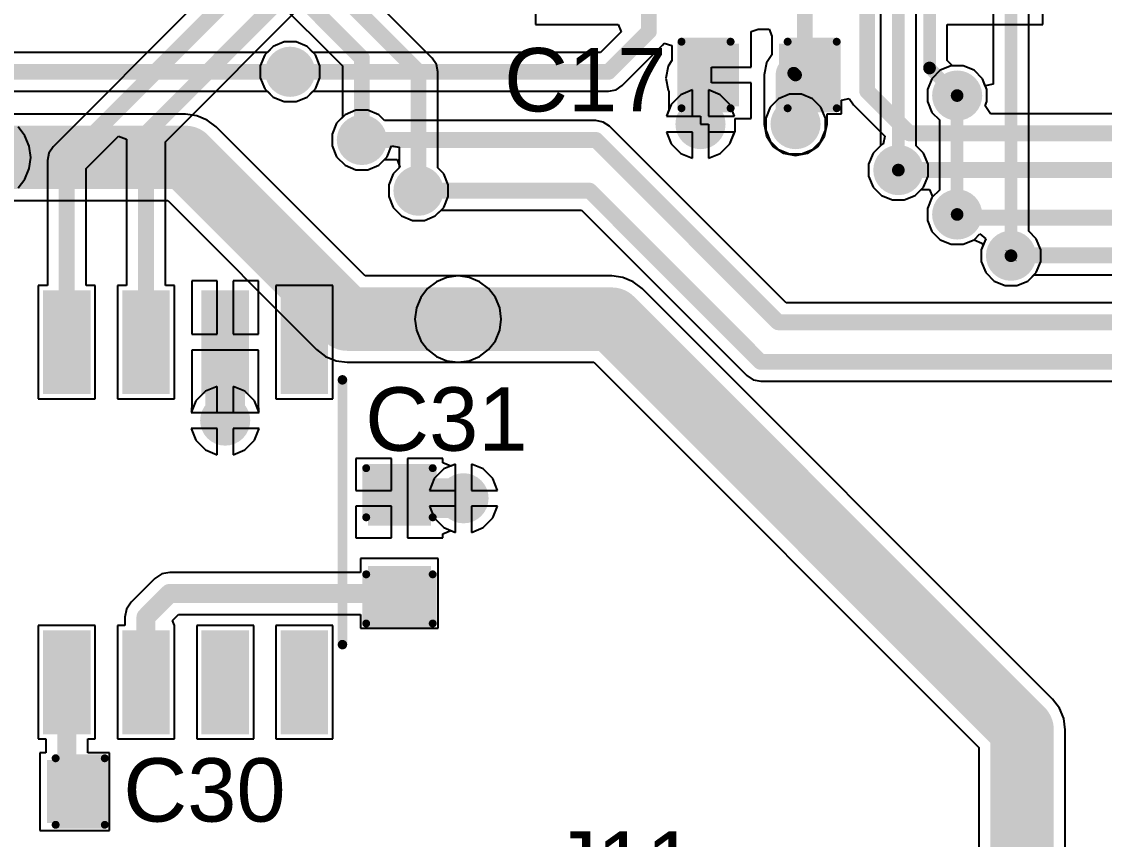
# Model space of a CAD drawing. Header units: millimetres. Extents: x -11 to 156, y -11 to 109.
# Drawn here: x 97.88 to 115.24, y 8.84 to 21.94 of the extents above; entities that cross this region are included whole.
import ezdxf

# ---------------------------------------------------------------- set-up
doc = ezdxf.new("R2010")
doc.units = ezdxf.units.MM
for name, color, linetype in [('BottomLayer', 5, 'Continuous'), ('BottomSolder', 6, 'Continuous'), ('TopLayer', 1, 'Continuous'), ('TopOverlay', 2, 'Continuous'), ('TopPaste', 8, 'Continuous'), ('TopSolder', 216, 'Continuous'), ('ViaHoleLayer', 16, 'Continuous')]:
    doc.layers.add(name, color=color, linetype=linetype)
doc.styles.add('Arial', font='', dxfattribs={"height": 0.2})
doc.styles.get('Arial').set_extended_font_data('Arial')

# ---------------------------------------------------------------- blocks, each defined once
blk = doc.blocks.new('SOP_16_9')
at = {"layer": 'TopLayer'}
for points in [[(-3.456, 4.724), (-1.994, 4.724), (-1.994, 4.166), (-3.456, 4.166)], [(1.994, 4.724), (3.456, 4.724), (3.456, 4.166), (1.994, 4.166)], [(-3.456, 3.454), (-1.994, 3.454), (-1.994, 2.896), (-3.456, 2.896)], [(1.994, 3.454), (3.456, 3.454), (3.456, 2.896), (1.994, 2.896)], [(-3.456, 2.184), (-1.994, 2.184), (-1.994, 1.626), (-3.456, 1.626)], [(1.994, 2.184), (3.456, 2.184), (3.456, 1.626), (1.994, 1.626)], [(-3.456, 0.914), (-1.994, 0.914), (-1.994, 0.356), (-3.456, 0.356)], [(1.994, 0.914), (3.456, 0.914), (3.456, 0.356), (1.994, 0.356)], [(-3.456, -0.356), (-1.994, -0.356), (-1.994, -0.914), (-3.456, -0.914)], [(1.994, -0.356), (3.456, -0.356), (3.456, -0.914), (1.994, -0.914)], [(-3.456, -1.626), (-1.994, -1.626), (-1.994, -2.184), (-3.456, -2.184)], [(1.994, -1.626), (3.456, -1.626), (3.456, -2.184), (1.994, -2.184)], [(-3.456, -2.896), (-1.994, -2.896), (-1.994, -3.454), (-3.456, -3.454)], [(1.994, -2.896), (3.456, -2.896), (3.456, -3.454), (1.994, -3.454)], [(-3.456, -4.166), (-1.994, -4.166), (-1.994, -4.724), (-3.456, -4.724)], [(1.994, -4.166), (3.456, -4.166), (3.456, -4.724), (1.994, -4.724)]]:
    blk.add_hatch(color=1, dxfattribs=at).paths.add_polyline_path(points)
at = {"layer": 'TopPaste'}
for points in [[(-3.456, 4.724), (-1.994, 4.724), (-1.994, 4.166), (-3.456, 4.166)], [(1.994, 4.724), (3.456, 4.724), (3.456, 4.166), (1.994, 4.166)], [(-3.456, 3.454), (-1.994, 3.454), (-1.994, 2.896), (-3.456, 2.896)], [(1.994, 3.454), (3.456, 3.454), (3.456, 2.896), (1.994, 2.896)], [(-3.456, 2.184), (-1.994, 2.184), (-1.994, 1.626), (-3.456, 1.626)], [(1.994, 2.184), (3.456, 2.184), (3.456, 1.626), (1.994, 1.626)], [(-3.456, 0.914), (-1.994, 0.914), (-1.994, 0.356), (-3.456, 0.356)], [(1.994, 0.914), (3.456, 0.914), (3.456, 0.356), (1.994, 0.356)], [(-3.456, -0.356), (-1.994, -0.356), (-1.994, -0.914), (-3.456, -0.914)], [(1.994, -0.356), (3.456, -0.356), (3.456, -0.914), (1.994, -0.914)], [(-3.456, -1.626), (-1.994, -1.626), (-1.994, -2.184), (-3.456, -2.184)], [(1.994, -1.626), (3.456, -1.626), (3.456, -2.184), (1.994, -2.184)], [(-3.456, -2.896), (-1.994, -2.896), (-1.994, -3.454), (-3.456, -3.454)], [(1.994, -2.896), (3.456, -2.896), (3.456, -3.454), (1.994, -3.454)], [(-3.456, -4.166), (-1.994, -4.166), (-1.994, -4.724), (-3.456, -4.724)], [(1.994, -4.166), (3.456, -4.166), (3.456, -4.724), (1.994, -4.724)]]:
    blk.add_hatch(color=8, dxfattribs=at).paths.add_polyline_path(points)
at = {"layer": 'TopSolder'}
for points in [[(-3.557, 4.826), (-1.892, 4.826), (-1.892, 4.064), (-3.557, 4.064)], [(1.892, 4.826), (3.557, 4.826), (3.557, 4.064), (1.892, 4.064)], [(-3.557, 3.556), (-1.892, 3.556), (-1.892, 2.794), (-3.557, 2.794)], [(1.892, 3.556), (3.557, 3.556), (3.557, 2.794), (1.892, 2.794)], [(-3.557, 2.286), (-1.892, 2.286), (-1.892, 1.524), (-3.557, 1.524)], [(1.892, 2.286), (3.557, 2.286), (3.557, 1.524), (1.892, 1.524)], [(-3.557, 1.016), (-1.892, 1.016), (-1.892, 0.254), (-3.557, 0.254)], [(1.892, 1.016), (3.557, 1.016), (3.557, 0.254), (1.892, 0.254)], [(-3.557, -0.254), (-1.892, -0.254), (-1.892, -1.016), (-3.557, -1.016)], [(1.892, -0.254), (3.557, -0.254), (3.557, -1.016), (1.892, -1.016)], [(-3.557, -1.524), (-1.892, -1.524), (-1.892, -2.286), (-3.557, -2.286)], [(1.892, -1.524), (3.557, -1.524), (3.557, -2.286), (1.892, -2.286)], [(-3.557, -2.794), (-1.892, -2.794), (-1.892, -3.556), (-3.557, -3.556)], [(1.892, -2.794), (3.557, -2.794), (3.557, -3.556), (1.892, -3.556)], [(-3.557, -4.064), (-1.892, -4.064), (-1.892, -4.826), (-3.557, -4.826)], [(1.892, -4.064), (3.557, -4.064), (3.557, -4.826), (1.892, -4.826)]]:
    blk.add_hatch(color=216, dxfattribs=at).paths.add_polyline_path(points)
at = {"layer": 'TopOverlay'}
for points, const_width in [([(-2.121, 5.055), (2.121, 5.055)], 0.152), ([(-3.785, 4.572), (-3.658, 4.445)], 0.127), ([(-3.785, 4.572), (-3.785, 4.318)], 0.127), ([(-3.658, 4.445), (-3.785, 4.318)], 0.127), ([(-2.121, -5.055), (2.121, -5.055)], 0.152)]:
    blk.add_lwpolyline(points, dxfattribs=dict(at, const_width=const_width))
for points, const_width in [([(-2.159, 5.055, 1), (-2.083, 5.055, 1)], 0.0762), ([(2.083, 5.055, 1), (2.159, 5.055, 1)], 0.0762), ([(-3.816, 4.572, 1), (-3.753, 4.572, 1)], 0.0635), ([(-3.816, 4.572, 1), (-3.753, 4.572, 1)], 0.0635), ([(-3.816, 4.318, 1), (-3.753, 4.318, 1)], 0.0635), ([(-3.816, 4.318, 1), (-3.753, 4.318, 1)], 0.0635), ([(-3.689, 4.445, 1), (-3.626, 4.445, 1)], 0.0635), ([(-3.689, 4.445, 1), (-3.626, 4.445, 1)], 0.0635), ([(-2.159, -5.055, 1), (-2.083, -5.055, 1)], 0.0762), ([(2.083, -5.055, 1), (2.159, -5.055, 1)], 0.0762)]:
    blk.add_lwpolyline(points, format="xyb", close=True, dxfattribs=dict(at, const_width=const_width))
blk = doc.blocks.new('C___0603_102')
at = {"layer": 'TopLayer'}
for points in [[(-0.381, 0.445), (-0.381, -0.445), (-1.143, -0.445), (-1.143, 0.445)], [(1.143, 0.445), (1.143, -0.445), (0.381, -0.445), (0.381, 0.445)]]:
    blk.add_hatch(color=1, dxfattribs=at).paths.add_polyline_path(points)
at = {"layer": 'TopPaste'}
for points in [[(-0.381, 0.445), (-0.381, -0.445), (-1.143, -0.445), (-1.143, 0.445)], [(1.143, 0.445), (1.143, -0.445), (0.381, -0.445), (0.381, 0.445)]]:
    blk.add_hatch(color=8, dxfattribs=at).paths.add_polyline_path(points)
at = {"layer": 'TopSolder'}
for points in [[(-0.321, 0.504), (-0.321, -0.504), (-1.203, -0.504), (-1.203, 0.504)], [(1.203, 0.504), (1.203, -0.504), (0.321, -0.504), (0.321, 0.504)]]:
    blk.add_hatch(color=216, dxfattribs=at).paths.add_polyline_path(points)
at = {"layer": 'TopOverlay', "const_width": 0.127}
for points in [[(-0.457, 0.533), (-1.245, 0.533)], [(-1.245, -0.533), (-1.245, 0.533)], [(1.245, 0.533), (0.457, 0.533)], [(1.245, -0.533), (1.245, 0.533)], [(-0.457, -0.533), (-1.245, -0.533)], [(1.245, -0.533), (0.457, -0.533)]]:
    blk.add_lwpolyline(points, dxfattribs=at)
at = {"layer": 'TopOverlay', "const_width": 0.0635}
for points in [[(-1.276, 0.533, 1), (-1.213, 0.533, 1)], [(-1.276, 0.533, 1), (-1.213, 0.533, 1)], [(-0.489, 0.533, 1), (-0.425, 0.533, 1)], [(0.425, 0.533, 1), (0.489, 0.533, 1)], [(1.213, 0.533, 1), (1.276, 0.533, 1)], [(1.213, 0.533, 1), (1.276, 0.533, 1)], [(-1.276, -0.533, 1), (-1.213, -0.533, 1)], [(-1.276, -0.533, 1), (-1.213, -0.533, 1)], [(-0.489, -0.533, 1), (-0.425, -0.533, 1)], [(0.425, -0.533, 1), (0.489, -0.533, 1)], [(1.213, -0.533, 1), (1.276, -0.533, 1)], [(1.213, -0.533, 1), (1.276, -0.533, 1)]]:
    blk.add_lwpolyline(points, format="xyb", close=True, dxfattribs=at)
blk = doc.blocks.new('C___0603_103')
at = {"layer": 'TopLayer'}
for points in [[(-0.381, 0.445), (-0.381, -0.445), (-1.143, -0.445), (-1.143, 0.445)], [(1.143, 0.445), (1.143, -0.445), (0.381, -0.445), (0.381, 0.445)]]:
    blk.add_hatch(color=1, dxfattribs=at).paths.add_polyline_path(points)
at = {"layer": 'TopPaste'}
for points in [[(-0.381, 0.445), (-0.381, -0.445), (-1.143, -0.445), (-1.143, 0.445)], [(1.143, 0.445), (1.143, -0.445), (0.381, -0.445), (0.381, 0.445)]]:
    blk.add_hatch(color=8, dxfattribs=at).paths.add_polyline_path(points)
at = {"layer": 'TopSolder'}
for points in [[(-0.321, 0.504), (-0.321, -0.504), (-1.203, -0.504), (-1.203, 0.504)], [(1.203, 0.504), (1.203, -0.504), (0.321, -0.504), (0.321, 0.504)]]:
    blk.add_hatch(color=216, dxfattribs=at).paths.add_polyline_path(points)
at = {"layer": 'TopOverlay', "const_width": 0.127}
for points in [[(-1.245, 0.533), (-0.457, 0.533)], [(-1.245, -0.533), (-1.245, 0.533)], [(0.457, 0.533), (1.245, 0.533)], [(1.245, -0.533), (1.245, 0.533)], [(-1.245, -0.533), (-0.457, -0.533)], [(0.457, -0.533), (1.245, -0.533)]]:
    blk.add_lwpolyline(points, dxfattribs=at)
at = {"layer": 'TopOverlay', "const_width": 0.0635}
for points in [[(-1.276, 0.533, 1), (-1.213, 0.533, 1)], [(-1.276, 0.533, 1), (-1.213, 0.533, 1)], [(-0.489, 0.533, 1), (-0.425, 0.533, 1)], [(0.425, 0.533, 1), (0.489, 0.533, 1)], [(1.213, 0.533, 1), (1.276, 0.533, 1)], [(1.213, 0.533, 1), (1.276, 0.533, 1)], [(-1.276, -0.533, 1), (-1.213, -0.533, 1)], [(-1.276, -0.533, 1), (-1.213, -0.533, 1)], [(-0.489, -0.533, 1), (-0.425, -0.533, 1)], [(0.425, -0.533, 1), (0.489, -0.533, 1)], [(1.213, -0.533, 1), (1.276, -0.533, 1)], [(1.213, -0.533, 1), (1.276, -0.533, 1)]]:
    blk.add_lwpolyline(points, format="xyb", close=True, dxfattribs=at)
blk = doc.blocks.new('C___0603_112')
at = {"layer": 'TopLayer'}
for points in [[(-0.381, 0.445), (-0.381, -0.445), (-1.143, -0.445), (-1.143, 0.445)], [(1.143, 0.445), (1.143, -0.445), (0.381, -0.445), (0.381, 0.445)]]:
    blk.add_hatch(color=1, dxfattribs=at).paths.add_polyline_path(points)
at = {"layer": 'TopPaste'}
for points in [[(-0.381, 0.445), (-0.381, -0.445), (-1.143, -0.445), (-1.143, 0.445)], [(1.143, 0.445), (1.143, -0.445), (0.381, -0.445), (0.381, 0.445)]]:
    blk.add_hatch(color=8, dxfattribs=at).paths.add_polyline_path(points)
at = {"layer": 'TopSolder'}
for points in [[(-0.321, 0.504), (-0.321, -0.504), (-1.203, -0.504), (-1.203, 0.504)], [(1.203, 0.504), (1.203, -0.504), (0.321, -0.504), (0.321, 0.504)]]:
    blk.add_hatch(color=216, dxfattribs=at).paths.add_polyline_path(points)
at = {"layer": 'TopOverlay', "const_width": 0.127}
for points in [[(-1.245, 0.533), (-0.457, 0.533)], [(-1.245, -0.533), (-1.245, 0.533)], [(0.457, 0.533), (1.245, 0.533)], [(1.245, -0.533), (1.245, 0.533)], [(-1.245, -0.533), (-0.457, -0.533)], [(0.457, -0.533), (1.245, -0.533)]]:
    blk.add_lwpolyline(points, dxfattribs=at)
at = {"layer": 'TopOverlay', "const_width": 0.0635}
for points in [[(-1.276, 0.533, 1), (-1.213, 0.533, 1)], [(-1.276, 0.533, 1), (-1.213, 0.533, 1)], [(-0.489, 0.533, 1), (-0.425, 0.533, 1)], [(0.425, 0.533, 1), (0.489, 0.533, 1)], [(1.213, 0.533, 1), (1.276, 0.533, 1)], [(1.213, 0.533, 1), (1.276, 0.533, 1)], [(-1.276, -0.533, 1), (-1.213, -0.533, 1)], [(-1.276, -0.533, 1), (-1.213, -0.533, 1)], [(-0.489, -0.533, 1), (-0.425, -0.533, 1)], [(0.425, -0.533, 1), (0.489, -0.533, 1)], [(1.213, -0.533, 1), (1.276, -0.533, 1)], [(1.213, -0.533, 1), (1.276, -0.533, 1)]]:
    blk.add_lwpolyline(points, format="xyb", close=True, dxfattribs=at)

msp = doc.modelspace()

# ---------------------------------------------------------------- hatches: boundary and pattern name
at = {"layer": 'BottomLayer'}
h = msp.add_hatch(color=5, dxfattribs=at)
edge = h.paths.add_edge_path()
edge.add_arc((102.184, 21.133), 0.3, 0, 360)
h = msp.add_hatch(color=5, dxfattribs=at)
edge = h.paths.add_edge_path()
edge.add_arc((112.878, 20.752), 0.3, 0, 360)
h = msp.add_hatch(color=5, dxfattribs=at)
edge = h.paths.add_edge_path()
edge.add_arc((108.763, 20.295), 0.3, 0, 360)
h = msp.add_hatch(color=5, dxfattribs=at)
edge = h.paths.add_edge_path()
edge.add_arc((110.287, 20.295), 0.3, 0, 360)
h = msp.add_hatch(color=5, dxfattribs=at)
edge = h.paths.add_edge_path()
edge.add_arc((103.334, 20.041), 0.3, 0, 360)
h = msp.add_hatch(color=5, dxfattribs=at)
edge = h.paths.add_edge_path()
edge.add_arc((111.935, 19.558), 0.3, 0, 360)
h = msp.add_hatch(color=5, dxfattribs=at)
edge = h.paths.add_edge_path()
edge.add_arc((104.242, 19.228), 0.3, 0, 360)
h = msp.add_hatch(color=5, dxfattribs=at)
edge = h.paths.add_edge_path()
edge.add_arc((112.878, 18.847), 0.3, 0, 360)
h = msp.add_hatch(color=5, dxfattribs=at)
edge = h.paths.add_edge_path()
edge.add_arc((113.741, 18.186), 0.3, 0, 360)
h = msp.add_hatch(color=5, dxfattribs=at)
edge = h.paths.add_edge_path()
edge.add_arc((104.877, 17.17), 0.3, 0, 360)
h = msp.add_hatch(color=5, dxfattribs=at)
edge = h.paths.add_edge_path()
edge.add_arc((101.143, 15.545), 0.3, 0, 360)
h = msp.add_hatch(color=5, dxfattribs=at)
edge = h.paths.add_edge_path()
edge.add_arc((104.964, 14.3), 0.3, 0, 360)
at = {"layer": 'BottomSolder'}
h = msp.add_hatch(color=6, dxfattribs=at)
edge = h.paths.add_edge_path()
edge.add_arc((102.184, 21.133), 0.402, 0, 360)
h = msp.add_hatch(color=6, dxfattribs=at)
edge = h.paths.add_edge_path()
edge.add_arc((112.878, 20.752), 0.402, 0, 360)
h = msp.add_hatch(color=6, dxfattribs=at)
edge = h.paths.add_edge_path()
edge.add_arc((108.763, 20.295), 0.402, 0, 360)
h = msp.add_hatch(color=6, dxfattribs=at)
edge = h.paths.add_edge_path()
edge.add_arc((110.287, 20.295), 0.402, 0, 360)
h = msp.add_hatch(color=6, dxfattribs=at)
edge = h.paths.add_edge_path()
edge.add_arc((103.334, 20.041), 0.402, 0, 360)
h = msp.add_hatch(color=6, dxfattribs=at)
edge = h.paths.add_edge_path()
edge.add_arc((111.935, 19.558), 0.402, 0, 360)
h = msp.add_hatch(color=6, dxfattribs=at)
edge = h.paths.add_edge_path()
edge.add_arc((104.242, 19.228), 0.402, 0, 360)
h = msp.add_hatch(color=6, dxfattribs=at)
edge = h.paths.add_edge_path()
edge.add_arc((112.878, 18.847), 0.402, 0, 360)
h = msp.add_hatch(color=6, dxfattribs=at)
edge = h.paths.add_edge_path()
edge.add_arc((113.741, 18.186), 0.402, 0, 360)
h = msp.add_hatch(color=6, dxfattribs=at)
edge = h.paths.add_edge_path()
edge.add_arc((104.877, 17.17), 0.402, 0, 360)
h = msp.add_hatch(color=6, dxfattribs=at)
edge = h.paths.add_edge_path()
edge.add_arc((101.143, 15.545), 0.402, 0, 360)
h = msp.add_hatch(color=6, dxfattribs=at)
edge = h.paths.add_edge_path()
edge.add_arc((104.964, 14.3), 0.402, 0, 360)
at = {"layer": 'TopLayer'}
h = msp.add_hatch(color=1, dxfattribs=at)
edge = h.paths.add_edge_path()
edge.add_arc((102.184, 21.133), 0.3, 0, 360)
h = msp.add_hatch(color=1, dxfattribs=at)
edge = h.paths.add_edge_path()
edge.add_arc((112.878, 20.752), 0.3, 0, 360)
h = msp.add_hatch(color=1, dxfattribs=at)
edge = h.paths.add_edge_path()
edge.add_arc((108.763, 20.295), 0.3, 0, 360)
h = msp.add_hatch(color=1, dxfattribs=at)
edge = h.paths.add_edge_path()
edge.add_arc((110.287, 20.295), 0.3, 0, 360)
h = msp.add_hatch(color=1, dxfattribs=at)
edge = h.paths.add_edge_path()
edge.add_arc((103.334, 20.041), 0.3, 0, 360)
h = msp.add_hatch(color=1, dxfattribs=at)
edge = h.paths.add_edge_path()
edge.add_arc((111.935, 19.558), 0.3, 0, 360)
h = msp.add_hatch(color=1, dxfattribs=at)
edge = h.paths.add_edge_path()
edge.add_arc((104.242, 19.228), 0.3, 0, 360)
h = msp.add_hatch(color=1, dxfattribs=at)
edge = h.paths.add_edge_path()
edge.add_arc((112.878, 18.847), 0.3, 0, 360)
h = msp.add_hatch(color=1, dxfattribs=at)
edge = h.paths.add_edge_path()
edge.add_arc((113.741, 18.186), 0.3, 0, 360)
h = msp.add_hatch(color=1, dxfattribs=at)
edge = h.paths.add_edge_path()
edge.add_arc((104.877, 17.17), 0.3, 0, 360)
h = msp.add_hatch(color=1, dxfattribs=at)
edge = h.paths.add_edge_path()
edge.add_arc((101.143, 15.545), 0.3, 0, 360)
h = msp.add_hatch(color=1, dxfattribs=at)
edge = h.paths.add_edge_path()
edge.add_arc((104.964, 14.3), 0.3, 0, 360)
at = {"layer": 'TopSolder'}
h = msp.add_hatch(color=216, dxfattribs=at)
edge = h.paths.add_edge_path()
edge.add_arc((102.184, 21.133), 0.402, 0, 360)
h = msp.add_hatch(color=216, dxfattribs=at)
edge = h.paths.add_edge_path()
edge.add_arc((112.878, 20.752), 0.402, 0, 360)
h = msp.add_hatch(color=216, dxfattribs=at)
edge = h.paths.add_edge_path()
edge.add_arc((108.763, 20.295), 0.402, 0, 360)
h = msp.add_hatch(color=216, dxfattribs=at)
edge = h.paths.add_edge_path()
edge.add_arc((110.287, 20.295), 0.402, 0, 360)
h = msp.add_hatch(color=216, dxfattribs=at)
edge = h.paths.add_edge_path()
edge.add_arc((103.334, 20.041), 0.402, 0, 360)
h = msp.add_hatch(color=216, dxfattribs=at)
edge = h.paths.add_edge_path()
edge.add_arc((111.935, 19.558), 0.402, 0, 360)
h = msp.add_hatch(color=216, dxfattribs=at)
edge = h.paths.add_edge_path()
edge.add_arc((104.242, 19.228), 0.402, 0, 360)
h = msp.add_hatch(color=216, dxfattribs=at)
edge = h.paths.add_edge_path()
edge.add_arc((112.878, 18.847), 0.402, 0, 360)
h = msp.add_hatch(color=216, dxfattribs=at)
edge = h.paths.add_edge_path()
edge.add_arc((113.741, 18.186), 0.402, 0, 360)
h = msp.add_hatch(color=216, dxfattribs=at)
edge = h.paths.add_edge_path()
edge.add_arc((104.877, 17.17), 0.402, 0, 360)
h = msp.add_hatch(color=216, dxfattribs=at)
edge = h.paths.add_edge_path()
edge.add_arc((101.143, 15.545), 0.402, 0, 360)
h = msp.add_hatch(color=216, dxfattribs=at)
edge = h.paths.add_edge_path()
edge.add_arc((104.964, 14.3), 0.402, 0, 360)
at = {"layer": 'ViaHoleLayer'}
h = msp.add_hatch(color=16, dxfattribs=at)
edge = h.paths.add_edge_path()
edge.add_arc((102.184, 21.133), 0.15, 0, 360)
h = msp.add_hatch(color=16, dxfattribs=at)
edge = h.paths.add_edge_path()
edge.add_arc((112.878, 20.752), 0.15, 0, 360)
h = msp.add_hatch(color=16, dxfattribs=at)
edge = h.paths.add_edge_path()
edge.add_arc((108.763, 20.295), 0.15, 0, 360)
h = msp.add_hatch(color=16, dxfattribs=at)
edge = h.paths.add_edge_path()
edge.add_arc((110.287, 20.295), 0.15, 0, 360)
h = msp.add_hatch(color=16, dxfattribs=at)
edge = h.paths.add_edge_path()
edge.add_arc((103.334, 20.041), 0.15, 0, 360)
h = msp.add_hatch(color=16, dxfattribs=at)
edge = h.paths.add_edge_path()
edge.add_arc((111.935, 19.558), 0.15, 0, 360)
h = msp.add_hatch(color=16, dxfattribs=at)
edge = h.paths.add_edge_path()
edge.add_arc((104.242, 19.228), 0.15, 0, 360)
h = msp.add_hatch(color=16, dxfattribs=at)
edge = h.paths.add_edge_path()
edge.add_arc((112.878, 18.847), 0.15, 0, 360)
h = msp.add_hatch(color=16, dxfattribs=at)
edge = h.paths.add_edge_path()
edge.add_arc((113.741, 18.186), 0.15, 0, 360)
h = msp.add_hatch(color=16, dxfattribs=at)
edge = h.paths.add_edge_path()
edge.add_arc((104.877, 17.17), 0.15, 0, 360)
h = msp.add_hatch(color=16, dxfattribs=at)
edge = h.paths.add_edge_path()
edge.add_arc((101.143, 15.545), 0.15, 0, 360)
h = msp.add_hatch(color=16, dxfattribs=at)
edge = h.paths.add_edge_path()
edge.add_arc((104.964, 14.3), 0.15, 0, 360)

# ---------------------------------------------------------------- linework, layer by layer
at = {"layer": 'BottomLayer'}
for p, q in [((104.461, 21.353), (102.048, 23.766)), ((111.65, 23.711), (111.65, 19.949)), ((112.22, 19.949), (112.22, 23.711)), ((113.456, 23.178), (113.456, 20.935)), ((101.751, 22.498), (103.023, 21.226)), ((114.026, 18.577), (114.026, 22.482)), ((101.914, 21.538), (101.819, 21.444)), ((102.089, 21.611), (101.914, 21.538)), ((102.279, 21.611), (102.089, 21.611)), ((102.455, 21.538), (102.279, 21.611)), ((102.589, 21.403), (102.455, 21.538)), ((101.819, 21.444), (97.698, 21.444)), ((102.662, 21.228), (102.589, 21.403)), ((104.529, 21.252), (104.461, 21.353)), ((102.662, 21.038), (102.662, 21.228)), ((103.023, 21.226), (103.023, 20.406)), ((104.552, 21.133), (104.529, 21.252)), ((112.783, 21.23), (112.607, 21.157)), ((112.973, 21.23), (112.783, 21.23)), ((113.148, 21.157), (112.973, 21.23)), ((102.589, 20.862), (102.662, 21.038)), ((104.552, 19.593), (104.552, 21.133)), ((112.473, 21.022), (112.4, 20.847)), ((112.607, 21.157), (112.473, 21.022)), ((113.283, 21.022), (113.148, 21.157)), ((113.329, 20.91), (113.283, 21.022)), ((102.455, 20.728), (102.589, 20.862)), ((108.636, 20.842), (108.449, 20.764)), ((108.636, 20.422), (108.636, 20.842)), ((109.077, 20.764), (108.89, 20.842)), ((108.89, 20.842), (108.89, 20.422)), ((112.4, 20.847), (112.4, 20.657)), ((113.456, 20.935), (113.329, 20.91)), ((97.698, 20.822), (101.819, 20.822)), ((101.819, 20.822), (101.914, 20.728)), ((101.914, 20.728), (102.089, 20.655)), ((102.279, 20.655), (102.455, 20.728)), ((108.449, 20.764), (108.293, 20.608)), ((109.232, 20.608), (109.077, 20.764)), ((110.016, 20.7), (109.882, 20.565)), ((110.192, 20.772), (110.016, 20.7)), ((110.382, 20.772), (110.192, 20.772)), ((110.557, 20.7), (110.382, 20.772)), ((110.692, 20.565), (110.557, 20.7)), ((112.4, 20.657), (112.473, 20.481)), ((102.089, 20.655), (102.279, 20.655)), ((108.293, 20.608), (108.216, 20.422)), ((109.31, 20.422), (109.232, 20.608)), ((109.882, 20.565), (109.809, 20.39)), ((110.765, 20.39), (110.692, 20.565)), ((100.508, 20.453), (97.333, 20.453)), ((100.687, 20.429), (100.508, 20.453)), ((100.854, 20.36), (100.687, 20.429)), ((100.997, 20.25), (100.854, 20.36)), ((102.929, 20.311), (102.856, 20.136)), ((103.023, 20.406), (102.929, 20.311)), ((108.216, 20.422), (108.636, 20.422)), ((108.89, 20.422), (109.31, 20.422)), ((109.809, 20.39), (109.809, 20.2)), ((110.765, 20.2), (110.765, 20.39)), ((112.473, 20.481), (112.593, 20.361)), ((112.593, 20.361), (112.593, 19.238)), ((103.385, 17.862), (100.997, 20.25)), ((102.856, 20.136), (102.856, 19.946)), ((108.636, 20.168), (108.216, 20.168)), ((108.216, 20.168), (108.293, 19.981)), ((108.636, 19.748), (108.636, 20.168)), ((109.31, 20.168), (108.89, 20.168)), ((108.89, 20.168), (108.89, 19.748)), ((109.232, 19.981), (109.31, 20.168)), ((109.809, 20.2), (109.882, 20.024)), ((110.692, 20.024), (110.765, 20.2)), ((108.293, 19.981), (108.449, 19.825)), ((109.077, 19.825), (109.232, 19.981)), ((109.882, 20.024), (110.016, 19.89)), ((110.557, 19.89), (110.692, 20.024)), ((102.856, 19.946), (102.929, 19.77)), ((103.739, 19.77), (103.812, 19.946)), ((103.812, 19.946), (103.931, 19.926)), ((103.931, 19.926), (103.931, 19.593)), ((108.449, 19.825), (108.636, 19.748)), ((108.89, 19.748), (109.077, 19.825)), ((110.016, 19.89), (110.192, 19.817)), ((110.192, 19.817), (110.382, 19.817)), ((110.382, 19.817), (110.557, 19.89)), ((111.53, 19.829), (111.457, 19.653)), ((111.65, 19.949), (111.53, 19.829)), ((112.34, 19.829), (112.22, 19.949)), ((112.413, 19.653), (112.34, 19.829)), ((102.929, 19.77), (103.064, 19.636)), ((103.064, 19.636), (103.239, 19.563)), ((103.429, 19.563), (103.605, 19.636)), ((103.605, 19.636), (103.739, 19.77)), ((111.457, 19.653), (111.457, 19.463)), ((112.413, 19.463), (112.413, 19.653)), ((103.239, 19.563), (103.429, 19.563)), ((103.837, 19.498), (103.764, 19.323)), ((103.931, 19.593), (103.837, 19.498)), ((104.647, 19.498), (104.552, 19.593)), ((104.719, 19.323), (104.647, 19.498)), ((111.457, 19.463), (111.53, 19.287)), ((112.34, 19.287), (112.413, 19.463)), ((103.764, 19.323), (103.764, 19.133)), ((104.719, 19.133), (104.719, 19.323)), ((111.53, 19.287), (111.665, 19.153)), ((112.206, 19.153), (112.34, 19.287)), ((103.764, 19.133), (103.837, 18.957)), ((104.647, 18.957), (104.719, 19.133)), ((111.665, 19.153), (111.84, 19.08)), ((112.03, 19.08), (112.206, 19.153)), ((112.473, 19.117), (112.4, 18.942)), ((112.593, 19.238), (112.473, 19.117)), ((97.333, 19.069), (100.221, 19.069)), ((100.221, 19.069), (102.609, 16.681)), ((103.837, 18.957), (103.971, 18.823)), ((104.512, 18.823), (104.647, 18.957)), ((111.84, 19.08), (112.03, 19.08)), ((112.4, 18.942), (112.4, 18.752)), ((103.971, 18.823), (104.147, 18.75)), ((104.147, 18.75), (104.337, 18.75)), ((104.337, 18.75), (104.512, 18.823)), ((112.4, 18.752), (112.473, 18.576)), ((112.473, 18.576), (112.607, 18.442)), ((114.146, 18.457), (114.026, 18.577)), ((112.607, 18.442), (112.783, 18.369)), ((112.973, 18.369), (113.148, 18.442)), ((113.148, 18.442), (113.241, 18.535)), ((113.241, 18.535), (113.336, 18.457)), ((113.336, 18.457), (113.263, 18.281)), ((114.219, 18.281), (114.146, 18.457)), ((112.783, 18.369), (112.973, 18.369)), ((113.263, 18.281), (113.263, 18.091)), ((114.219, 18.091), (114.219, 18.281)), ((113.263, 18.091), (113.336, 17.916)), ((114.146, 17.916), (114.219, 18.091)), ((113.336, 17.916), (113.471, 17.781)), ((114.012, 17.781), (114.146, 17.916)), ((104.877, 17.862), (103.385, 17.862)), ((105.056, 17.839), (104.877, 17.862)), ((105.222, 17.769), (105.056, 17.839)), ((105.366, 17.66), (105.222, 17.769)), ((113.471, 17.781), (113.646, 17.709)), ((113.646, 17.709), (113.836, 17.709)), ((113.836, 17.709), (114.012, 17.781)), ((105.476, 17.516), (105.366, 17.66)), ((105.545, 17.349), (105.476, 17.516)), ((105.568, 17.17), (105.545, 17.349)), ((105.545, 16.991), (105.568, 17.17)), ((105.476, 16.825), (105.545, 16.991)), ((102.609, 16.681), (102.753, 16.571)), ((105.222, 16.571), (105.366, 16.681)), ((105.366, 16.681), (105.476, 16.825)), ((102.753, 16.571), (102.92, 16.502)), ((102.92, 16.502), (103.099, 16.479)), ((104.877, 16.479), (105.056, 16.502)), ((105.056, 16.502), (105.222, 16.571)), ((103.099, 16.479), (104.877, 16.479)), ((100.829, 16.014), (100.673, 15.859)), ((101.016, 16.092), (100.829, 16.014)), ((101.016, 15.672), (101.016, 16.092)), ((101.457, 16.014), (101.27, 16.092)), ((101.27, 16.092), (101.27, 15.672)), ((101.612, 15.859), (101.457, 16.014)), ((100.673, 15.859), (100.596, 15.672)), ((101.69, 15.672), (101.612, 15.859)), ((100.596, 15.672), (101.016, 15.672)), ((101.27, 15.672), (101.69, 15.672)), ((101.016, 15.418), (100.596, 15.418)), ((100.596, 15.418), (100.673, 15.231)), ((101.016, 14.998), (101.016, 15.418)), ((101.69, 15.418), (101.27, 15.418)), ((101.27, 15.418), (101.27, 14.998)), ((101.612, 15.231), (101.69, 15.418)), ((100.673, 15.231), (100.829, 15.075)), ((101.457, 15.075), (101.612, 15.231)), ((100.829, 15.075), (101.016, 14.998)), ((101.27, 14.998), (101.457, 15.075)), ((104.651, 14.77), (104.495, 14.614)), ((104.837, 14.847), (104.651, 14.77)), ((104.837, 14.427), (104.837, 14.847)), ((105.278, 14.77), (105.091, 14.847)), ((105.091, 14.847), (105.091, 14.427)), ((105.434, 14.614), (105.278, 14.77)), ((104.495, 14.614), (104.417, 14.427)), ((105.511, 14.427), (105.434, 14.614)), ((104.417, 14.427), (104.837, 14.427)), ((105.091, 14.427), (105.511, 14.427)), ((104.837, 14.173), (104.417, 14.173)), ((104.417, 14.173), (104.495, 13.986)), ((104.837, 13.753), (104.837, 14.173)), ((105.511, 14.173), (105.091, 14.173)), ((105.091, 14.173), (105.091, 13.753)), ((105.434, 13.986), (105.511, 14.173)), ((104.495, 13.986), (104.651, 13.831)), ((105.278, 13.831), (105.434, 13.986)), ((104.651, 13.831), (104.837, 13.753)), ((105.091, 13.753), (105.278, 13.831))]:
    msp.add_line(p, q, dxfattribs=at)
for points, const_width in [([(111.935, 19.558), (111.935, 24.102)], 0.203), ([(101.829, 23.546), (104.242, 21.133)], 0.254), ([(113.741, 18.186), (113.741, 23.296)], 0.203), ([(101.879, 22.809), (103.334, 21.354)], 0.254), ([(103.334, 20.041), (103.334, 21.354)], 0.254), ([(97.333, 21.133), (102.184, 21.133)], 0.254), ([(104.242, 19.228), (104.242, 21.133)], 0.254), ([(112.878, 18.847), (112.878, 20.752)], 0.203), ([(97.333, 19.761), (100.508, 19.761)], 1.016), ([(100.508, 19.761), (103.099, 17.17)], 1.016), ([(103.099, 17.17), (104.877, 17.17)], 1.016)]:
    msp.add_lwpolyline(points, dxfattribs=dict(at, const_width=const_width))
for points, const_width in [([(103.271, 21.354, 1), (103.398, 21.354, 1)], 0.127), ([(103.271, 21.354, 1), (103.398, 21.354, 1)], 0.127), ([(102.121, 21.133, 1), (102.248, 21.133, 1)], 0.127), ([(104.178, 21.133, 1), (104.305, 21.133, 1)], 0.127), ([(104.178, 21.133, 1), (104.305, 21.133, 1)], 0.127), ([(112.827, 20.752, 1), (112.928, 20.752, 1)], 0.102), ([(100.254, 19.761, 1), (100.762, 19.761, 1)], 0.508), ([(100.254, 19.761, 1), (100.762, 19.761, 1)], 0.508), ([(103.271, 20.041, 1), (103.398, 20.041, 1)], 0.127), ([(111.884, 19.558, 1), (111.986, 19.558, 1)], 0.102), ([(104.178, 19.228, 1), (104.305, 19.228, 1)], 0.127), ([(112.827, 18.847, 1), (112.928, 18.847, 1)], 0.102), ([(113.69, 18.186, 1), (113.792, 18.186, 1)], 0.102), ([(102.845, 17.17, 1), (103.353, 17.17, 1)], 0.508), ([(102.845, 17.17, 1), (103.353, 17.17, 1)], 0.508), ([(104.623, 17.17, 1), (105.131, 17.17, 1)], 0.508)]:
    msp.add_lwpolyline(points, format="xyb", close=True, dxfattribs=dict(at, const_width=const_width))
at = {"layer": 'TopLayer'}
for p, q in [((106.117, 23.55), (106.117, 21.891)), ((100.184, 20.013), (103.202, 23.032)), ((114.253, 21.891), (114.253, 22.363)), ((100.657, 22.204), (98.383, 19.93)), ((106.117, 21.891), (107.442, 21.891)), ((107.442, 21.891), (107.491, 21.773)), ((112.72, 21.312), (112.72, 21.891)), ((112.72, 21.891), (114.253, 21.891)), ((107.491, 21.773), (107.161, 21.444)), ((109.576, 21.78), (109.689, 21.814)), ((109.576, 21.687), (109.576, 21.78)), ((109.689, 21.814), (109.865, 21.814)), ((109.865, 21.814), (109.906, 21.704)), ((109.906, 21.704), (109.906, 21.704)), ((109.906, 21.704), (109.906, 21.403)), ((101.914, 21.538), (101.779, 21.403)), ((102.089, 21.611), (101.914, 21.538)), ((102.279, 21.611), (102.089, 21.611)), ((102.455, 21.538), (102.279, 21.611)), ((102.549, 21.444), (102.455, 21.538)), ((107.509, 20.913), (108.155, 21.559)), ((108.155, 21.559), (108.179, 21.594)), ((108.179, 21.594), (108.306, 21.556)), ((108.306, 21.556), (108.306, 21.314)), ((109.576, 21.209), (109.576, 21.687)), ((101.779, 21.403), (101.706, 21.228)), ((107.161, 21.444), (102.549, 21.444)), ((109.906, 21.403), (109.82, 21.275)), ((101.706, 21.228), (101.706, 21.038)), ((108.245, 21.224), (108.207, 21.031)), ((108.306, 21.314), (108.245, 21.224)), ((108.941, 20.955), (108.941, 21.209)), ((108.941, 21.209), (109.576, 21.209)), ((109.82, 21.275), (109.782, 21.082)), ((112.803, 21.23), (112.72, 21.312)), ((112.973, 21.23), (112.803, 21.23)), ((113.148, 21.157), (112.973, 21.23)), ((101.706, 21.038), (101.779, 20.862)), ((108.207, 21.031), (108.245, 20.838)), ((109.782, 21.082), (109.782, 20.295)), ((113.283, 21.022), (113.148, 21.157)), ((113.355, 20.847), (113.283, 21.022)), ((101.779, 20.862), (101.914, 20.728)), ((107.29, 20.822), (107.409, 20.846)), ((107.409, 20.846), (107.509, 20.913)), ((108.245, 20.838), (108.258, 20.819)), ((109.576, 20.955), (108.941, 20.955)), ((109.576, 20.384), (109.576, 20.955)), ((113.355, 20.657), (113.355, 20.847)), ((101.914, 20.728), (102.089, 20.655)), ((102.279, 20.655), (102.455, 20.728)), ((102.455, 20.728), (102.549, 20.822)), ((102.549, 20.822), (107.29, 20.822)), ((108.258, 20.819), (108.258, 20.523)), ((111.023, 20.68), (111.148, 20.704)), ((111.023, 20.46), (111.023, 20.68)), ((111.148, 20.704), (111.215, 20.603)), ((113.326, 20.585), (113.355, 20.657)), ((102.089, 20.655), (102.279, 20.655)), ((103.239, 20.518), (103.064, 20.446)), ((103.429, 20.518), (103.239, 20.518)), ((103.605, 20.446), (103.429, 20.518)), ((108.258, 20.523), (108.216, 20.422)), ((111.215, 20.603), (111.719, 20.1)), ((113.41, 20.458), (113.326, 20.585)), ((102.929, 20.311), (102.856, 20.136)), ((103.064, 20.446), (102.929, 20.311)), ((103.699, 20.351), (103.605, 20.446)), ((107.086, 20.351), (103.699, 20.351)), ((107.205, 20.328), (107.086, 20.351)), ((107.306, 20.26), (107.205, 20.328)), ((108.216, 20.422), (108.763, 20.422)), ((108.763, 20.422), (108.763, 20.295)), ((109.317, 20.184), (109.317, 20.384)), ((109.317, 20.384), (109.576, 20.384)), ((110.792, 20.295), (110.792, 20.46)), ((110.792, 20.46), (111.023, 20.46)), ((123.988, 20.458), (113.41, 20.458)), ((97.932, 20.107), (97.822, 20.25)), ((102.856, 20.136), (102.856, 19.946)), ((110.136, 17.43), (107.306, 20.26)), ((108.636, 20.168), (108.216, 20.168)), ((108.216, 20.168), (108.293, 19.981)), ((108.636, 19.748), (108.636, 20.168)), ((108.763, 20.295), (108.89, 20.295)), ((108.89, 20.295), (108.89, 19.748)), ((109.232, 19.981), (109.317, 20.184)), ((109.782, 20.295), (109.82, 20.101)), ((110.753, 20.101), (110.792, 20.295)), ((98.001, 19.94), (97.932, 20.107)), ((98.914, 19.582), (99.435, 20.103)), ((99.435, 20.103), (99.562, 20.051)), ((99.562, 20.051), (99.562, 17.71)), ((100.184, 17.71), (100.184, 20.013)), ((108.293, 19.981), (108.449, 19.825)), ((109.077, 19.825), (109.232, 19.981)), ((109.82, 20.101), (109.93, 19.938)), ((110.644, 19.938), (110.753, 20.101)), ((111.665, 19.963), (111.53, 19.829)), ((111.694, 19.975), (111.665, 19.963)), ((111.719, 20.1), (111.694, 19.975)), ((98.025, 19.761), (98.001, 19.94)), ((98.316, 19.829), (98.292, 19.71)), ((98.383, 19.93), (98.316, 19.829)), ((102.856, 19.946), (102.929, 19.77)), ((108.449, 19.825), (108.636, 19.748)), ((108.89, 19.748), (109.077, 19.825)), ((109.93, 19.938), (110.094, 19.828)), ((110.094, 19.828), (110.287, 19.79)), ((110.287, 19.79), (110.48, 19.828)), ((110.48, 19.828), (110.644, 19.938)), ((111.53, 19.829), (111.457, 19.653)), ((98.001, 19.582), (98.025, 19.761)), ((98.292, 19.71), (98.292, 17.71)), ((102.929, 19.77), (103.064, 19.636)), ((103.064, 19.636), (103.239, 19.563)), ((103.429, 19.563), (103.605, 19.636)), ((103.605, 19.636), (103.699, 19.73)), ((103.699, 19.73), (103.898, 19.73)), ((103.898, 19.73), (103.941, 19.603)), ((111.457, 19.653), (111.457, 19.463)), ((97.932, 19.415), (98.001, 19.582)), ((98.914, 17.71), (98.914, 19.582)), ((103.239, 19.563), (103.429, 19.563)), ((103.837, 19.498), (103.764, 19.323)), ((103.941, 19.603), (103.837, 19.498)), ((111.457, 19.463), (111.53, 19.287)), ((97.822, 19.272), (97.932, 19.415)), ((103.764, 19.323), (103.764, 19.133)), ((111.53, 19.287), (111.665, 19.153)), ((103.764, 19.133), (103.837, 18.957)), ((111.665, 19.153), (111.84, 19.08)), ((112.03, 19.08), (112.206, 19.153)), ((112.206, 19.153), (112.3, 19.247)), ((112.3, 19.247), (112.436, 19.247)), ((112.473, 19.117), (112.4, 18.942)), ((112.436, 19.247), (112.485, 19.13)), ((112.485, 19.13), (112.473, 19.117)), ((103.837, 18.957), (103.971, 18.823)), ((111.84, 19.08), (112.03, 19.08)), ((112.4, 18.942), (112.4, 18.752)), ((103.971, 18.823), (104.147, 18.75)), ((104.147, 18.75), (104.337, 18.75)), ((104.337, 18.75), (104.512, 18.823)), ((104.512, 18.823), (104.607, 18.917)), ((104.607, 18.917), (106.856, 18.917)), ((106.856, 18.917), (109.508, 16.265)), ((112.4, 18.752), (112.473, 18.576)), ((112.473, 18.576), (112.607, 18.442)), ((112.607, 18.442), (112.783, 18.369)), ((112.973, 18.369), (113.148, 18.442)), ((113.148, 18.442), (113.275, 18.389)), ((112.783, 18.369), (112.973, 18.369)), ((113.295, 18.358), (113.263, 18.281)), ((113.263, 18.281), (113.263, 18.091)), ((113.275, 18.389), (113.295, 18.358)), ((113.263, 18.091), (113.336, 17.916)), ((113.336, 17.916), (113.471, 17.781)), ((114.012, 17.781), (114.111, 17.88)), ((114.111, 17.88), (124.439, 17.88)), ((98.292, 17.71), (98.146, 17.71)), ((98.146, 17.71), (98.146, 15.892)), ((99.06, 17.71), (98.914, 17.71)), ((99.06, 15.892), (99.06, 17.71)), ((99.562, 17.71), (99.416, 17.71)), ((99.416, 17.71), (99.416, 15.892)), ((100.33, 17.71), (100.184, 17.71)), ((100.33, 15.892), (100.33, 17.71)), ((101.016, 17.786), (100.609, 17.786)), ((100.609, 17.786), (100.609, 16.928)), ((101.016, 16.928), (101.016, 17.786)), ((101.676, 17.786), (101.27, 17.786)), ((101.27, 17.786), (101.27, 16.928)), ((101.676, 16.928), (101.676, 17.786)), ((102.87, 17.71), (101.956, 17.71)), ((101.956, 17.71), (101.956, 15.892)), ((102.87, 15.892), (102.87, 17.71)), ((104.531, 17.769), (104.387, 17.66)), ((104.698, 17.839), (104.531, 17.769)), ((104.877, 17.862), (104.698, 17.839)), ((107.34, 17.862), (104.877, 17.862)), ((107.519, 17.839), (107.34, 17.862)), ((107.686, 17.769), (107.519, 17.839)), ((107.83, 17.66), (107.686, 17.769)), ((113.471, 17.781), (113.646, 17.709)), ((113.646, 17.709), (113.836, 17.709)), ((113.836, 17.709), (114.012, 17.781)), ((104.387, 17.66), (104.278, 17.516)), ((114.408, 11.081), (107.83, 17.66)), ((104.278, 17.516), (104.208, 17.349)), ((116.561, 17.43), (110.136, 17.43)), ((104.208, 17.349), (104.185, 17.17)), ((104.185, 17.17), (104.208, 16.991)), ((100.609, 16.928), (101.016, 16.928)), ((101.27, 16.928), (101.676, 16.928)), ((104.208, 16.991), (104.278, 16.825)), ((101.143, 16.674), (100.609, 16.674)), ((100.609, 16.674), (100.609, 15.816)), ((101.676, 16.674), (101.143, 16.674)), ((101.676, 15.816), (101.676, 16.674)), ((104.278, 16.825), (104.387, 16.681)), ((104.387, 16.681), (104.531, 16.571)), ((104.531, 16.571), (104.698, 16.502)), ((104.698, 16.502), (104.877, 16.479)), ((104.877, 16.479), (107.054, 16.479)), ((107.054, 16.479), (113.227, 10.305)), ((109.508, 16.265), (109.609, 16.197)), ((109.609, 16.197), (109.728, 16.174)), ((109.728, 16.174), (115.797, 16.174)), ((98.146, 15.892), (99.06, 15.892)), ((99.416, 15.892), (100.33, 15.892)), ((100.609, 15.816), (100.604, 15.691)), ((100.609, 15.816), (100.609, 15.816)), ((101.682, 15.691), (101.676, 15.816)), ((101.676, 15.816), (101.676, 15.816)), ((101.956, 15.892), (102.87, 15.892)), ((100.604, 15.691), (100.596, 15.672)), ((100.596, 15.672), (101.69, 15.672)), ((101.69, 15.672), (101.682, 15.691)), ((101.016, 15.418), (100.596, 15.418)), ((100.596, 15.418), (100.673, 15.231)), ((101.016, 14.998), (101.016, 15.418)), ((101.69, 15.418), (101.27, 15.418)), ((101.27, 15.418), (101.27, 14.998)), ((101.612, 15.231), (101.69, 15.418)), ((100.673, 15.231), (100.829, 15.075)), ((101.457, 15.075), (101.612, 15.231)), ((100.829, 15.075), (101.016, 14.998)), ((101.27, 14.998), (101.457, 15.075)), ((103.81, 14.935), (103.238, 14.935)), ((103.238, 14.935), (103.238, 14.427)), ((103.81, 14.427), (103.81, 14.935)), ((104.635, 14.935), (104.064, 14.935)), ((104.064, 14.935), (104.064, 14.3)), ((104.635, 14.87), (104.635, 14.935)), ((104.762, 14.816), (104.635, 14.87)), ((104.837, 14.847), (104.762, 14.816)), ((104.837, 14.3), (104.837, 14.847)), ((105.278, 14.77), (105.091, 14.847)), ((105.091, 14.847), (105.091, 14.427)), ((105.434, 14.614), (105.278, 14.77)), ((105.511, 14.427), (105.434, 14.614)), ((103.238, 14.427), (103.81, 14.427)), ((105.091, 14.427), (105.511, 14.427)), ((104.064, 14.3), (104.064, 13.665)), ((104.837, 13.753), (104.837, 14.3)), ((103.81, 14.173), (103.238, 14.173)), ((103.238, 14.173), (103.238, 13.665)), ((103.81, 13.665), (103.81, 14.173)), ((105.511, 14.173), (105.091, 14.173)), ((105.091, 14.173), (105.091, 13.753)), ((105.434, 13.986), (105.511, 14.173)), ((105.278, 13.831), (105.434, 13.986)), ((104.635, 13.73), (104.762, 13.784)), ((104.635, 13.665), (104.635, 13.73)), ((104.762, 13.784), (104.837, 13.753)), ((105.091, 13.753), (105.278, 13.831)), ((103.238, 13.665), (103.81, 13.665)), ((104.064, 13.665), (104.635, 13.665)), ((104.559, 13.335), (103.314, 13.335)), ((103.314, 13.335), (103.314, 13.113)), ((104.559, 12.217), (104.559, 13.335)), ((100.125, 13.087), (100.016, 13.014)), ((100.254, 13.113), (100.125, 13.087)), ((103.314, 13.113), (100.254, 13.113)), ((100.016, 13.014), (99.635, 12.633)), ((99.562, 12.524), (99.536, 12.395)), ((99.635, 12.633), (99.562, 12.524)), ((99.536, 12.395), (99.536, 12.26)), ((100.296, 12.342), (100.393, 12.44)), ((100.33, 12.26), (100.296, 12.342)), ((100.393, 12.44), (103.314, 12.44)), ((103.314, 12.44), (103.314, 12.217)), ((99.06, 12.26), (98.146, 12.26)), ((98.146, 12.26), (98.146, 10.443)), ((99.06, 10.443), (99.06, 12.26)), ((99.536, 12.26), (99.416, 12.26)), ((99.416, 12.26), (99.416, 10.443)), ((100.33, 10.443), (100.33, 12.26)), ((100.33, 12.26), (100.33, 12.26)), ((101.6, 12.26), (100.686, 12.26)), ((100.686, 12.26), (100.686, 10.443)), ((101.6, 10.443), (101.6, 12.26)), ((102.87, 12.26), (101.956, 12.26)), ((101.956, 12.26), (101.956, 10.443)), ((102.87, 10.443), (102.87, 12.26)), ((103.314, 12.217), (104.559, 12.217)), ((114.518, 10.938), (114.408, 11.081)), ((114.587, 10.771), (114.518, 10.938)), ((114.611, 10.592), (114.587, 10.771)), ((114.611, 2.579), (114.611, 10.592)), ((98.146, 10.443), (98.266, 10.443)), ((98.266, 10.443), (98.266, 10.223)), ((98.939, 10.223), (98.939, 10.443)), ((98.939, 10.443), (99.06, 10.443)), ((99.416, 10.443), (100.33, 10.443)), ((100.686, 10.443), (101.6, 10.443)), ((101.956, 10.443), (102.87, 10.443)), ((113.227, 10.305), (113.227, 2.579)), ((98.266, 10.223), (98.171, 10.223)), ((98.171, 10.223), (98.171, 8.979)), ((99.289, 10.223), (98.939, 10.223)), ((99.289, 8.979), (99.289, 10.223)), ((98.171, 8.979), (99.289, 8.979))]:
    msp.add_line(p, q, dxfattribs=at)
for points, const_width in [([(98.603, 19.71), (102.794, 23.901)], 0.254), ([(99.873, 20.142), (103.073, 23.343)], 0.254), ([(107.935, 21.778), (107.935, 22.803)], 0.254), ([(110.435, 21.111), (110.435, 22.803)], 0.254), ([(111.435, 20.823), (111.435, 22.803)], 0.254), ([(112.435, 21.194), (112.435, 22.803)], 0.203), ([(107.29, 21.133), (107.935, 21.778)], 0.254), ([(108.712, 21.031), (108.763, 21.082)], 0.635), ([(108.763, 20.295), (108.763, 21.082)], 0.635), ([(110.287, 20.295), (110.287, 21.082)], 0.635), ([(102.184, 21.133), (107.29, 21.133)], 0.254), ([(110.257, 21.111), (110.287, 21.082)], 0.203), ([(112.435, 21.194), (112.878, 20.752)], 0.203), ([(111.435, 20.823), (112.111, 20.147)], 0.254), ([(99.873, 16.801), (99.873, 20.142)], 0.254), ([(103.334, 20.041), (107.086, 20.041)], 0.254), ([(107.086, 20.041), (110.007, 17.12)], 0.254), ([(112.111, 20.147), (124.116, 20.147)], 0.254), ([(98.603, 16.801), (98.603, 19.71)], 0.254), ([(111.935, 19.558), (124.155, 19.558)], 0.254), ([(104.242, 19.228), (106.985, 19.228)], 0.254), ([(106.985, 19.228), (109.728, 16.485)], 0.254), ([(112.878, 18.796), (124.206, 18.796)], 0.254), ([(113.741, 18.186), (113.746, 18.191)], 0.254), ([(113.746, 18.191), (124.439, 18.191)], 0.254), ([(104.877, 17.17), (107.34, 17.17)], 1.016), ([(107.34, 17.17), (113.919, 10.592)], 1.016), ([(110.007, 17.12), (116.561, 17.12)], 0.254), ([(101.143, 15.545), (101.143, 16.801)], 0.635), ([(109.728, 16.485), (115.926, 16.485)], 0.254), ([(103.937, 14.3), (104.964, 14.3)], 0.635), ([(99.873, 12.395), (100.254, 12.776)], 0.305), ([(100.254, 12.776), (103.937, 12.776)], 0.305), ([(99.873, 11.352), (99.873, 12.395)], 0.305), ([(98.603, 9.728), (98.603, 11.352)], 0.305), ([(113.919, 1.676), (113.919, 10.592)], 1.016), ([(98.603, 9.728), (98.73, 9.601)], 0.305)]:
    msp.add_lwpolyline(points, dxfattribs=dict(at, const_width=const_width))
for points, const_width in [([(107.872, 21.778, 1), (107.999, 21.778, 1)], 0.127), ([(107.872, 21.778, 1), (107.999, 21.778, 1)], 0.127), ([(108.604, 21.082, 1), (108.922, 21.082, 1)], 0.318), ([(108.604, 21.082, 1), (108.922, 21.082, 1)], 0.318), ([(110.128, 21.082, 1), (110.446, 21.082, 1)], 0.318), ([(102.121, 21.133, 1), (102.248, 21.133, 1)], 0.127), ([(107.226, 21.133, 1), (107.353, 21.133, 1)], 0.127), ([(107.226, 21.133, 1), (107.353, 21.133, 1)], 0.127), ([(108.553, 21.031, 1), (108.871, 21.031, 1)], 0.318), ([(110.207, 21.111, 1), (110.308, 21.111, 1)], 0.102), ([(110.236, 21.082, 1), (110.338, 21.082, 1)], 0.102), ([(110.372, 21.111, 1), (110.499, 21.111, 1)], 0.127), ([(112.384, 21.194, 1), (112.486, 21.194, 1)], 0.102), ([(112.384, 21.194, 1), (112.486, 21.194, 1)], 0.102), ([(111.372, 20.823, 1), (111.499, 20.823, 1)], 0.127), ([(111.372, 20.823, 1), (111.499, 20.823, 1)], 0.127), ([(112.827, 20.752, 1), (112.928, 20.752, 1)], 0.102), ([(108.604, 20.295, 1), (108.922, 20.295, 1)], 0.318), ([(110.128, 20.295, 1), (110.446, 20.295, 1)], 0.318), ([(99.809, 20.142, 1), (99.936, 20.142, 1)], 0.127), ([(99.809, 20.142, 1), (99.936, 20.142, 1)], 0.127), ([(103.271, 20.041, 1), (103.398, 20.041, 1)], 0.127), ([(107.023, 20.041, 1), (107.15, 20.041, 1)], 0.127), ([(107.023, 20.041, 1), (107.15, 20.041, 1)], 0.127), ([(112.047, 20.147, 1), (112.174, 20.147, 1)], 0.127), ([(112.047, 20.147, 1), (112.174, 20.147, 1)], 0.127), ([(98.539, 19.71, 1), (98.666, 19.71, 1)], 0.127), ([(98.539, 19.71, 1), (98.666, 19.71, 1)], 0.127), ([(111.872, 19.558, 1), (111.999, 19.558, 1)], 0.127), ([(104.178, 19.228, 1), (104.305, 19.228, 1)], 0.127), ([(106.921, 19.228, 1), (107.048, 19.228, 1)], 0.127), ([(106.921, 19.228, 1), (107.048, 19.228, 1)], 0.127), ([(112.814, 18.796, 1), (112.941, 18.796, 1)], 0.127), ([(113.678, 18.186, 1), (113.805, 18.186, 1)], 0.127), ([(113.683, 18.191, 1), (113.81, 18.191, 1)], 0.127), ([(113.683, 18.191, 1), (113.81, 18.191, 1)], 0.127), ([(104.623, 17.17, 1), (105.131, 17.17, 1)], 0.508), ([(107.086, 17.17, 1), (107.594, 17.17, 1)], 0.508), ([(107.086, 17.17, 1), (107.594, 17.17, 1)], 0.508), ([(109.944, 17.12, 1), (110.071, 17.12, 1)], 0.127), ([(109.944, 17.12, 1), (110.071, 17.12, 1)], 0.127), ([(100.984, 16.801, 1), (101.302, 16.801, 1)], 0.318), ([(98.539, 16.801, 1), (98.666, 16.801, 1)], 0.127), ([(99.809, 16.801, 1), (99.936, 16.801, 1)], 0.127), ([(109.665, 16.485, 1), (109.791, 16.485, 1)], 0.127), ([(109.665, 16.485, 1), (109.791, 16.485, 1)], 0.127), ([(100.984, 15.545, 1), (101.302, 15.545, 1)], 0.318), ([(103.778, 14.3, 1), (104.096, 14.3, 1)], 0.318), ([(104.806, 14.3, 1), (105.123, 14.3, 1)], 0.318), ([(100.178, 12.776, 1), (100.33, 12.776, 1)], 0.152), ([(100.178, 12.776, 1), (100.33, 12.776, 1)], 0.152), ([(103.861, 12.776, 1), (104.013, 12.776, 1)], 0.152), ([(99.797, 12.395, 1), (99.949, 12.395, 1)], 0.152), ([(99.797, 12.395, 1), (99.949, 12.395, 1)], 0.152), ([(98.527, 11.352, 1), (98.679, 11.352, 1)], 0.152), ([(99.797, 11.352, 1), (99.949, 11.352, 1)], 0.152), ([(113.665, 10.592, 1), (114.173, 10.592, 1)], 0.508), ([(113.665, 10.592, 1), (114.173, 10.592, 1)], 0.508), ([(98.527, 9.728, 1), (98.679, 9.728, 1)], 0.152), ([(98.527, 9.728, 1), (98.679, 9.728, 1)], 0.152), ([(98.654, 9.601, 1), (98.806, 9.601, 1)], 0.152)]:
    msp.add_lwpolyline(points, format="xyb", close=True, dxfattribs=dict(at, const_width=const_width))

# ---------------------------------------------------------------- block references
for name, p in [('C___0603_112', (109.703, 21.082)), ('C___0603_103', (97.968, 9.601))]:
    msp.add_blockref(name, p)
for name, p, rotation in [('SOP_16_9', (97.968, 14.076), 90), ('C___0603_102', (103.937, 13.538), 270)]:
    msp.add_blockref(name, p, dxfattribs=dict(rotation=rotation))

# ---------------------------------------------------------------- texts
at = {"layer": 'TopOverlay', "style": 'Arial'}
for s, p in [('C17', (105.614, 20.498)), ('C31', (103.387, 15.062)), ('C30', (99.509, 9.119)), ('J11', (106.392, 7.95))]:
    msp.add_text(s, height=1.016, dxfattribs=at).set_placement(p)

doc.saveas('drawing.dxf')
